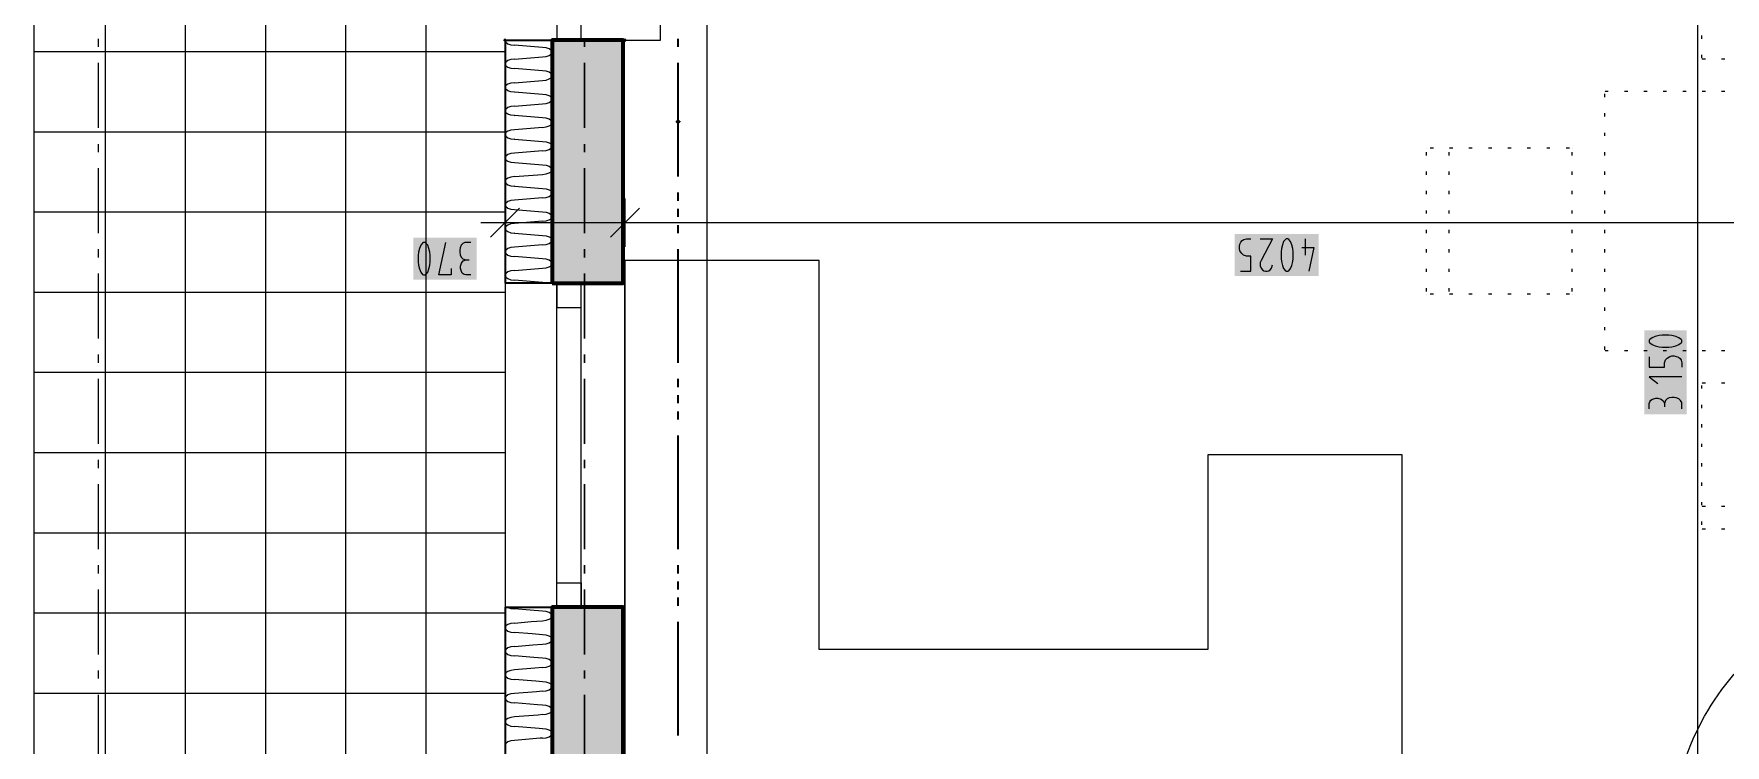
# Model space of a CAD drawing. Header units: millimetres. Extents: x 0 to 594, y 0 to 420.
# Drawn here: x 66 to 119.5, y 280.3 to 302.8 of the extents above; entities that cross this region are included whole.
import ezdxf

# ---------------------------------------------------------------- set-up
doc = ezdxf.new("R2010")
doc.units = ezdxf.units.MM
doc.header["$LTSCALE"] = 8
for name, color, linetype in [('PDF_Dvere', 7, 'Continuous'), ('PDF_Koty delkove', 7, 'Continuous'), ('PDF_Kuchyne', 7, 'Continuous'), ('PDF_Nabytek', 7, 'Continuous'), ('PDF_Obecne 0.25', 7, 'Continuous'), ('PDF_Okna', 7, 'Continuous'), ('PDF_Osy hlavni', 7, 'Continuous'), ('PDF_Pozarni useky', 7, 'Continuous'), ('PDF_Srafy', 7, 'Continuous'), ('PDF_Steny obvodove nosne', 7, 'Continuous'), ('PDF_Steny sendvic', 7, 'Continuous'), ('PDF_Zatepleni', 7, 'Continuous')]:
    doc.layers.add(name, color=color, linetype=linetype)

msp = doc.modelspace()

# ---------------------------------------------------------------- linework, layer by layer
at = {"layer": 'PDF_Dvere', "lineweight": 25}
msp.add_lwpolyline([(82.52, 303.405), (82.52, 302.637), (83.289, 302.637), (83.289, 303.405)], close=True, dxfattribs=at)
msp.add_lwpolyline([(125.979, 277.266), (125.979, 277.217), (117.779, 277.217, -0.414214), (125.979, 285.417)], format="xyb", dxfattribs=at)
at = {"layer": 'PDF_Koty delkove', "lineweight": 18}
for points in [[(87.275, 149.093), (87.275, 159.435), (87.275, 191.374), (87.275, 192.86), (87.275, 204.494), (87.275, 205.621), (87.275, 227.197), (87.275, 228.684), (87.275, 273.219), (87.275, 275.833), (87.275, 277.217), (87.275, 346.455), (87.275, 350.35)], [(118.628, 274.501), (118.628, 275.987), (118.628, 308.274), (118.628, 332.628), (118.628, 333.396)], [(80.88, 297.634), (80.88, 296.866), (80.88, 296.097)], [(84.672, 297.634), (84.672, 296.866), (84.672, 296.097)], [(81.341, 297.327), (80.419, 296.404)], [(85.134, 297.327), (84.211, 296.404)], [(315.141, 296.866), (313.655, 296.866), (287.364, 296.866), (285.212, 296.866), (258.921, 296.866), (257.434, 296.866), (222.79, 296.866), (220.637, 296.866), (194.346, 296.866), (192.86, 296.866), (158.215, 296.866), (156.063, 296.866), (134.538, 296.866), (128.081, 296.866), (125.928, 296.866), (84.672, 296.866), (80.88, 296.866), (80.111, 296.866)], [(79.17, 295.419), (79.17, 295.215), (78.787, 295.215), (79.005, 296.24)], [(79.485, 296.154), (79.458, 296.069), (79.444, 296), (79.444, 295.931), (79.458, 295.846), (79.485, 295.779), (79.54, 295.727), (79.635, 295.693)], [(79.799, 296.24), (79.608, 296.24), (79.54, 296.205), (79.485, 296.154)], [(104.15, 295.328), (104.478, 295.328), (104.478, 295.806), (104.341, 295.806), (104.246, 295.841), (104.191, 295.892), (104.137, 295.977), (104.123, 296.045), (104.123, 296.113), (104.137, 296.182), (104.164, 296.25), (104.205, 296.301), (104.259, 296.336), (104.341, 296.353), (104.478, 296.353)], [(104.78, 296.353), (105.163, 296.353), (104.807, 295.67), (104.78, 295.601), (104.78, 295.498), (104.807, 295.431), (104.848, 295.379), (104.889, 295.345), (104.944, 295.328), (104.998, 295.328), (105.053, 295.345), (105.094, 295.379), (105.135, 295.431), (105.163, 295.532)], [(105.437, 295.942), (105.437, 295.737), (105.451, 295.636), (105.478, 295.516), (105.519, 295.413), (105.573, 295.345), (105.601, 295.328), (105.655, 295.328), (105.683, 295.345), (105.737, 295.413), (105.779, 295.516), (105.806, 295.636), (105.82, 295.737), (105.82, 295.942), (105.806, 296.045), (105.779, 296.165), (105.737, 296.267), (105.683, 296.336), (105.655, 296.353), (105.601, 296.353), (105.573, 296.336), (105.519, 296.267), (105.478, 296.165), (105.451, 296.045), (105.437, 295.942)], [(106.094, 296.08), (106.477, 296.08), (106.312, 295.328)], [(106.203, 296.353), (106.203, 295.841)], [(79.799, 295.215), (79.635, 295.215), (79.58, 295.231), (79.526, 295.266), (79.498, 295.317), (79.471, 295.419), (79.471, 295.487), (79.498, 295.59), (79.553, 295.659), (79.635, 295.693), (79.744, 295.693)], [(117.091, 292.624), (117.091, 292.295), (117.568, 292.295), (117.568, 292.433), (117.603, 292.528), (117.654, 292.583), (117.739, 292.637), (117.807, 292.651), (117.876, 292.651), (117.944, 292.637), (118.012, 292.61), (118.063, 292.569), (118.098, 292.515), (118.116, 292.433)], [(118.116, 292.433), (118.116, 292.295)], [(118.116, 291.994), (117.091, 291.994), (117.363, 291.775)], [(117.091, 290.981), (117.091, 291.146), (117.107, 291.201), (117.142, 291.255), (117.193, 291.283), (117.295, 291.31), (117.363, 291.31), (117.466, 291.283), (117.534, 291.228), (117.568, 291.146), (117.568, 291.036)], [(118.116, 290.981), (118.116, 291.173), (118.081, 291.241), (118.029, 291.296), (117.944, 291.323), (117.876, 291.337), (117.807, 291.337), (117.722, 291.323), (117.654, 291.296), (117.603, 291.241), (117.568, 291.146)]]:
    msp.add_lwpolyline(points, dxfattribs=at)
for points in [[(78.13, 295.829), (78.13, 295.624), (78.144, 295.522), (78.171, 295.402), (78.212, 295.3), (78.266, 295.231), (78.294, 295.215), (78.348, 295.215), (78.376, 295.231), (78.43, 295.3), (78.471, 295.402), (78.499, 295.522), (78.513, 295.624), (78.513, 295.829), (78.499, 295.931), (78.471, 296.051), (78.43, 296.154), (78.376, 296.222), (78.348, 296.24), (78.294, 296.24), (78.266, 296.222), (78.212, 296.154), (78.171, 296.051), (78.144, 295.931)], [(117.704, 293.308), (117.5, 293.308), (117.398, 293.294), (117.278, 293.267), (117.176, 293.226), (117.107, 293.172), (117.091, 293.144), (117.091, 293.09), (117.107, 293.062), (117.176, 293.007), (117.278, 292.966), (117.398, 292.938), (117.5, 292.924), (117.704, 292.924), (117.807, 292.938), (117.927, 292.966), (118.029, 293.007), (118.098, 293.062), (118.116, 293.09), (118.116, 293.144), (118.098, 293.172), (118.029, 293.226), (117.927, 293.267), (117.807, 293.294)]]:
    msp.add_lwpolyline(points, close=True, dxfattribs=at)
at = {"layer": 'PDF_Koty delkove', "color": 7, "lineweight": 18, "true_color": 0xffffff, "transparency": 33554559}
for points in [[(79.981, 296.394), (77.976, 296.394), (79.981, 295.061), (77.976, 295.061)], [(106.631, 296.507), (103.969, 296.507), (106.631, 295.175), (103.969, 295.175)], [(118.269, 290.8), (118.269, 293.461), (116.937, 290.8), (116.937, 293.461)]]:
    msp.add_solid(points, dxfattribs=at)
at = {"layer": 'PDF_Kuchyne', "lineweight": 13}
msp.add_lwpolyline([(103.122, 283.367), (90.822, 283.367), (90.822, 295.667), (84.672, 295.667), (84.672, 283.367), (84.672, 277.217), (109.272, 277.217), (109.272, 289.517), (103.122, 289.517), (103.122, 283.367)], dxfattribs=at)
at = {"layer": 'PDF_Nabytek', "lineweight": 13}
for points in [[(118.749, 302.686), (118.749, 302.788)], [(118.749, 302.071), (118.749, 302.173)], [(118.749, 302.037), (118.749, 302.037)], [(118.749, 302.037), (118.749, 302.037)], [(118.867, 302.037), (118.764, 302.037)], [(119.482, 302.037), (119.379, 302.037)], [(115.678, 301.012), (115.678, 301.012)], [(115.678, 301.012), (115.678, 301.012)], [(115.678, 300.841), (115.678, 300.943)], [(115.792, 301.012), (115.689, 301.012)], [(116.407, 301.012), (116.304, 301.012)], [(117.022, 301.012), (116.919, 301.012)], [(117.637, 301.012), (117.534, 301.012)], [(118.252, 301.012), (118.149, 301.012)], [(118.867, 301.012), (118.764, 301.012)], [(119.482, 301.012), (119.379, 301.012)], [(115.678, 300.226), (115.678, 300.328)], [(110.041, 299.218), (110.041, 299.218)], [(110.041, 299.218), (110.041, 299.218)], [(110.257, 299.218), (110.154, 299.218)], [(110.758, 299.218), (110.758, 299.218)], [(110.872, 299.218), (110.769, 299.218)], [(111.487, 299.218), (111.384, 299.218)], [(112.102, 299.218), (111.999, 299.218)], [(112.717, 299.218), (112.614, 299.218)], [(113.332, 299.218), (113.229, 299.218)], [(113.947, 299.218), (113.844, 299.218)], [(114.562, 299.218), (114.459, 299.218)], [(114.653, 299.218), (114.653, 299.218)], [(114.653, 299.218), (114.653, 299.218)], [(115.678, 299.611), (115.678, 299.713)], [(110.041, 298.996), (110.041, 299.098)], [(110.758, 298.996), (110.758, 299.098)], [(114.653, 298.996), (114.653, 299.098)], [(115.678, 298.996), (115.678, 299.098)], [(110.041, 298.381), (110.041, 298.483)], [(110.758, 298.381), (110.758, 298.483)], [(114.653, 298.381), (114.653, 298.483)], [(115.678, 298.381), (115.678, 298.483)], [(110.041, 297.766), (110.041, 297.868)], [(110.758, 297.766), (110.758, 297.868)], [(114.653, 297.766), (114.653, 297.868)], [(115.678, 297.766), (115.678, 297.868)], [(110.041, 297.151), (110.041, 297.253)], [(110.758, 297.151), (110.758, 297.253)], [(114.653, 297.151), (114.653, 297.253)], [(115.678, 297.151), (115.678, 297.253)], [(110.041, 296.536), (110.041, 296.638)], [(110.758, 296.536), (110.758, 296.638)], [(114.653, 296.536), (114.653, 296.638)], [(115.678, 296.536), (115.678, 296.638)], [(110.041, 295.921), (110.041, 296.023)], [(110.758, 295.921), (110.758, 296.023)], [(114.653, 295.921), (114.653, 296.023)], [(115.678, 295.921), (115.678, 296.023)], [(110.041, 295.306), (110.041, 295.408)], [(110.758, 295.306), (110.758, 295.408)], [(114.653, 295.306), (114.653, 295.408)], [(115.678, 295.306), (115.678, 295.408)], [(110.041, 294.691), (110.041, 294.793)], [(110.041, 294.605), (110.041, 294.605)], [(110.041, 294.605), (110.041, 294.605)], [(110.257, 294.605), (110.154, 294.605)], [(110.758, 294.691), (110.758, 294.793)], [(110.758, 294.605), (110.758, 294.605)], [(110.872, 294.605), (110.769, 294.605)], [(111.487, 294.605), (111.384, 294.605)], [(112.102, 294.605), (111.999, 294.605)], [(112.717, 294.605), (112.614, 294.605)], [(113.332, 294.605), (113.229, 294.605)], [(113.947, 294.605), (113.844, 294.605)], [(114.562, 294.605), (114.459, 294.605)], [(114.653, 294.691), (114.653, 294.793)], [(114.653, 294.605), (114.653, 294.605)], [(114.653, 294.605), (114.653, 294.605)], [(115.678, 294.691), (115.678, 294.793)], [(115.678, 294.076), (115.678, 294.178)], [(115.678, 293.461), (115.678, 293.563)], [(115.678, 292.846), (115.678, 292.948)], [(115.678, 292.812), (115.678, 292.812)], [(115.678, 292.812), (115.678, 292.812)], [(115.792, 292.812), (115.689, 292.812)], [(116.407, 292.812), (116.304, 292.812)], [(117.022, 292.812), (116.919, 292.812)], [(117.637, 292.812), (117.534, 292.812)], [(118.252, 292.812), (118.149, 292.812)], [(118.867, 292.812), (118.764, 292.812)], [(119.482, 292.812), (119.379, 292.812)], [(118.749, 291.787), (118.749, 291.787)], [(118.749, 291.787), (118.749, 291.787)], [(118.749, 291.616), (118.749, 291.718)], [(118.867, 291.787), (118.764, 291.787)], [(119.482, 291.787), (119.379, 291.787)], [(118.749, 291.001), (118.749, 291.103)], [(118.749, 290.386), (118.749, 290.488)], [(118.749, 289.771), (118.749, 289.873)], [(118.749, 289.156), (118.749, 289.258)], [(118.749, 288.541), (118.749, 288.643)], [(118.749, 287.926), (118.749, 288.028)], [(118.749, 287.892), (118.749, 287.892)], [(118.867, 287.892), (118.764, 287.892)], [(119.482, 287.892), (119.379, 287.892)], [(118.749, 287.311), (118.749, 287.413)], [(118.749, 287.174), (118.749, 287.174)], [(118.749, 287.174), (118.749, 287.174)], [(118.867, 287.174), (118.764, 287.174)], [(119.482, 287.174), (119.379, 287.174)]]:
    msp.add_lwpolyline(points, dxfattribs=at)
at = {"layer": 'PDF_Obecne 0.25', "lineweight": 25}
for points in [[(65.966, 328.415), (65.966, 277.114)], [(84.672, 302.637), (85.8, 302.637), (85.8, 312.887), (84.672, 312.887)]]:
    msp.add_lwpolyline(points, dxfattribs=at)
at = {"layer": 'PDF_Okna', "lineweight": 25}
for points in [[(80.88, 294.949), (80.88, 284.699)], [(82.52, 284.699), (82.52, 294.949)], [(83.289, 284.699), (83.289, 294.949)], [(84.672, 284.699), (84.672, 294.949)]]:
    msp.add_lwpolyline(points, dxfattribs=at)
for points in [[(82.52, 294.949), (82.52, 294.181), (83.289, 294.181), (83.289, 294.949)], [(82.52, 284.699), (82.52, 285.468), (83.289, 285.468), (83.289, 284.699)]]:
    msp.add_lwpolyline(points, close=True, dxfattribs=at)
at = {"layer": 'PDF_Osy hlavni', "lineweight": 18}
for points in [[(68.016, 302.429), (68.016, 302.686)], [(83.391, 302.686), (83.391, 302.429), (83.391, 302.686)], [(68.016, 299.867), (68.016, 301.917)], [(83.391, 301.917), (83.391, 299.867), (83.391, 301.917)], [(68.016, 299.098), (68.016, 299.354)], [(68.016, 296.536), (68.016, 298.586)], [(83.391, 298.586), (83.391, 296.536), (83.391, 298.586)], [(68.016, 295.767), (68.016, 296.023)], [(68.016, 293.204), (68.016, 295.254)], [(83.391, 295.254), (83.391, 293.204), (83.391, 295.254)], [(68.016, 292.436), (68.016, 292.692)], [(68.016, 289.873), (68.016, 291.923)], [(83.391, 291.923), (83.391, 289.873), (83.391, 291.923)], [(68.016, 289.104), (68.016, 289.361)], [(68.016, 286.542), (68.016, 288.592)], [(83.391, 288.592), (83.391, 286.542), (83.391, 288.592)], [(68.016, 285.773), (68.016, 286.029)], [(83.391, 286.029), (83.391, 285.773), (83.391, 286.029)], [(68.016, 283.211), (68.016, 285.261)], [(83.391, 285.261), (83.391, 283.211), (83.391, 285.261)], [(68.016, 282.442), (68.016, 282.698)], [(68.016, 279.88), (68.016, 281.929)], [(83.391, 279.88), (83.391, 281.929), (83.391, 279.88)]]:
    msp.add_lwpolyline(points, dxfattribs=at)
for points in [[(83.391, 299.354), (83.391, 299.098)], [(83.391, 296.023), (83.391, 295.767)], [(83.391, 292.692), (83.391, 292.436)], [(83.391, 289.361), (83.391, 289.104)], [(83.391, 282.698), (83.391, 282.442)]]:
    msp.add_lwpolyline(points, close=True, dxfattribs=at)
at = {"layer": 'PDF_Pozarni useky', "lineweight": 35}
for points in [[(86.353, 302.429), (86.353, 302.686)], [(86.353, 298.329), (86.353, 300.057), (86.353, 301.917)], [(86.353, 297.561), (86.353, 297.817)], [(86.353, 297.048), (86.353, 297.304)], [(86.353, 296.536), (86.353, 296.792)], [(86.353, 292.436), (86.353, 296.023)], [(86.353, 291.667), (86.353, 291.923)], [(86.353, 291.154), (86.353, 291.411)], [(86.353, 290.642), (86.353, 290.898)], [(86.353, 286.542), (86.353, 290.129)], [(86.353, 285.773), (86.353, 286.029)], [(86.353, 285.261), (86.353, 285.517)], [(86.353, 284.748), (86.353, 285.004)], [(86.353, 280.648), (86.353, 284.236)]]:
    msp.add_lwpolyline(points, dxfattribs=at)
at = {"layer": 'PDF_Pozarni useky', "lineweight": 35, "transparency": 33554559}
msp.add_solid([(86.353, 299.968), (86.264, 300.057), (86.443, 300.057), (86.353, 300.147)], dxfattribs=at)
msp.add_solid([(86.353, 299.968), (86.264, 300.057), (86.443, 300.057), (86.353, 300.147)], dxfattribs=at)
at = {"layer": 'PDF_Srafy', "lineweight": 9}
for points in [[(73.295, 333.95), (73.295, 332.71), (73.295, 327.637), (73.295, 322.563), (73.295, 317.49), (73.295, 312.417), (73.295, 307.343), (73.295, 302.27), (73.295, 297.196), (73.295, 292.123), (73.295, 287.049), (73.295, 281.976)], [(75.831, 333.95), (75.831, 330.174), (75.831, 325.1), (75.831, 320.027), (75.831, 314.953), (75.831, 309.88), (75.831, 304.806), (75.831, 299.733), (75.831, 294.66), (75.831, 289.586), (75.831, 284.513), (75.831, 279.439), (75.831, 277.114)], [(68.221, 328.415), (68.221, 327.637), (68.221, 322.563), (68.221, 317.49), (68.221, 312.417), (68.221, 307.343), (68.221, 302.27), (68.221, 297.196), (68.221, 292.123), (68.221, 287.049)], [(70.758, 328.415), (70.758, 325.1), (70.758, 320.027), (70.758, 314.953), (70.758, 309.88), (70.758, 304.806), (70.758, 299.733), (70.758, 294.66), (70.758, 289.586), (70.758, 284.513)], [(78.368, 327.637), (78.368, 322.563), (78.368, 317.49), (78.368, 312.417), (78.368, 307.343), (78.368, 302.27), (78.368, 297.196), (78.368, 292.123), (78.368, 287.049), (78.368, 281.976), (78.368, 277.114)], [(80.88, 302.27), (78.368, 302.27), (73.295, 302.27), (68.221, 302.27), (65.966, 302.27)], [(80.88, 299.733), (75.831, 299.733), (70.758, 299.733), (65.966, 299.733)], [(80.88, 297.196), (78.368, 297.196), (73.295, 297.196), (68.221, 297.196), (65.966, 297.196)], [(80.88, 294.66), (75.831, 294.66), (70.758, 294.66), (65.966, 294.66)], [(80.88, 292.123), (78.368, 292.123), (73.295, 292.123), (68.221, 292.123), (65.966, 292.123)], [(80.88, 289.586), (75.831, 289.586), (70.758, 289.586), (65.966, 289.586)], [(80.88, 287.049), (78.368, 287.049), (73.295, 287.049), (68.221, 287.049), (65.966, 287.049)], [(68.221, 287.049), (68.221, 281.976), (68.221, 277.114)], [(80.88, 284.513), (75.831, 284.513), (70.758, 284.513), (65.966, 284.513)], [(70.758, 284.513), (70.758, 279.439), (70.758, 277.114)], [(80.88, 281.976), (78.368, 281.976), (73.295, 281.976), (68.221, 281.976), (65.966, 281.976)], [(73.295, 281.976), (73.295, 277.114)]]:
    msp.add_lwpolyline(points, dxfattribs=at)
at = {"layer": 'PDF_Steny obvodove nosne', "lineweight": 70}
for points in [[(82.366, 294.949), (82.52, 294.949), (83.289, 294.949), (84.621, 294.949), (84.621, 302.637), (83.289, 302.637), (82.52, 302.637), (82.366, 302.637), (82.366, 294.949)], [(69.707, 273.373), (69.759, 273.373), (82.366, 273.373), (84.621, 273.373), (84.621, 273.373), (84.621, 275.833), (84.621, 277.217), (84.621, 284.699), (83.289, 284.699), (82.52, 284.699), (82.366, 284.699), (82.366, 275.628)]]:
    msp.add_lwpolyline(points, dxfattribs=at)
at = {"layer": 'PDF_Steny obvodove nosne', "color": 9, "lineweight": 9, "true_color": 0xc0c0c0, "transparency": 33554559}
for points in [[(84.621, 302.637), (82.366, 302.637), (84.621, 294.949), (82.366, 294.949)], [(84.621, 284.699), (82.366, 284.699), (84.621, 273.373), (82.366, 273.373)]]:
    msp.add_solid(points, dxfattribs=at)
at = {"layer": 'PDF_Steny sendvic', "lineweight": 25, "transparency": 33554559}
for points in [[(80.88, 302.573), (80.816, 302.637), (80.944, 302.637), (80.88, 302.701)], [(84.672, 302.573), (84.608, 302.637), (84.736, 302.637), (84.672, 302.701)]]:
    msp.add_solid(points, dxfattribs=at)
at = {"layer": 'PDF_Zatepleni', "lineweight": 9}
for points in [[(80.882, 302.637), (80.88, 302.632)], [(80.88, 302.632), (80.902, 302.575), (80.967, 302.527), (81.063, 302.494), (81.177, 302.483)], [(82.366, 302.276), (82.345, 302.317), (82.28, 302.366), (82.183, 302.398), (82.069, 302.409), (81.177, 302.483)], [(81.177, 302.037), (81.063, 302.026), (80.967, 301.994), (80.902, 301.945), (80.88, 301.888)], [(80.88, 301.888), (80.902, 301.832), (80.967, 301.783)], [(81.177, 302.037), (82.069, 302.111)], [(82.069, 302.409), (82.069, 302.409)], [(82.069, 302.111), (82.183, 302.122), (82.28, 302.154), (82.345, 302.203), (82.366, 302.244)], [(80.967, 301.783), (81.063, 301.751), (81.177, 301.74)], [(82.366, 301.533), (82.345, 301.574), (82.28, 301.623), (82.183, 301.655), (82.069, 301.666), (81.177, 301.74)], [(81.177, 301.294), (82.069, 301.368)], [(82.069, 301.666), (82.069, 301.666)], [(82.069, 301.368), (82.183, 301.379), (82.28, 301.411), (82.345, 301.46), (82.366, 301.501)], [(81.177, 301.294), (81.063, 301.283), (80.967, 301.25), (80.902, 301.202), (80.88, 301.145)], [(82.366, 300.789), (82.345, 300.831), (82.28, 300.879), (82.183, 300.912), (82.069, 300.923), (81.177, 300.997), (81.063, 301.008), (80.967, 301.04), (80.902, 301.088), (80.88, 301.145)], [(82.069, 300.923), (82.069, 300.923)], [(81.177, 300.551), (81.063, 300.54), (80.967, 300.507), (80.902, 300.459), (80.88, 300.402), (80.88, 300.402)], [(82.366, 300.046), (82.345, 300.088), (82.28, 300.136), (82.183, 300.169), (82.069, 300.18), (81.177, 300.254), (81.063, 300.265), (80.967, 300.297), (80.902, 300.345), (80.88, 300.402)], [(81.177, 300.551), (82.069, 300.624)], [(82.069, 300.624), (82.183, 300.636), (82.28, 300.668), (82.345, 300.717), (82.366, 300.758)], [(82.069, 299.881), (81.177, 299.808), (81.063, 299.796), (80.967, 299.764), (80.902, 299.716), (80.88, 299.659), (80.902, 299.602), (80.967, 299.554), (81.063, 299.522), (81.177, 299.51), (82.069, 299.437), (82.183, 299.426), (82.28, 299.393), (82.345, 299.345), (82.366, 299.303)], [(82.069, 300.18), (82.069, 300.18)], [(82.069, 300.18), (82.069, 300.18)], [(82.069, 299.881), (82.183, 299.893), (82.28, 299.925)], [(82.28, 299.925), (82.345, 299.974), (82.366, 300.015)], [(80.88, 299.659), (80.88, 299.659)], [(82.069, 299.437), (82.069, 299.437)], [(82.069, 299.138), (82.183, 299.15), (82.28, 299.182), (82.345, 299.23), (82.366, 299.272)], [(82.069, 299.138), (81.177, 299.065), (81.063, 299.053), (80.967, 299.021), (80.902, 298.973), (80.88, 298.916), (80.902, 298.859), (80.967, 298.811), (81.063, 298.779), (81.177, 298.767), (82.069, 298.694), (82.183, 298.682), (82.28, 298.65), (82.345, 298.602), (82.366, 298.56)], [(82.069, 298.694), (82.069, 298.694)], [(81.177, 298.322), (81.063, 298.31), (80.967, 298.278), (80.902, 298.23), (80.88, 298.173), (80.902, 298.116), (80.967, 298.068), (81.063, 298.036), (81.177, 298.024), (82.069, 297.951), (82.183, 297.939), (82.28, 297.907), (82.345, 297.858), (82.366, 297.817)], [(81.177, 298.322), (82.069, 298.395)], [(82.069, 298.395), (82.183, 298.406), (82.28, 298.439), (82.345, 298.487), (82.366, 298.529)], [(82.069, 297.652), (81.177, 297.578), (81.063, 297.567), (80.967, 297.535), (80.902, 297.487), (80.88, 297.43), (80.902, 297.373), (80.967, 297.325), (81.063, 297.292), (81.177, 297.281), (82.069, 297.208), (82.183, 297.196), (82.28, 297.164), (82.345, 297.115), (82.366, 297.074)], [(82.069, 297.951), (82.069, 297.951)], [(82.069, 297.652), (82.183, 297.663), (82.28, 297.696), (82.345, 297.744), (82.366, 297.786)], [(82.069, 297.208), (82.069, 297.208)], [(82.069, 296.909), (81.177, 296.835), (81.063, 296.824), (80.967, 296.792), (80.902, 296.744), (80.88, 296.687), (80.902, 296.63), (80.967, 296.582), (81.063, 296.549), (81.177, 296.538), (82.069, 296.464), (82.183, 296.453), (82.28, 296.421), (82.345, 296.372), (82.366, 296.331)], [(82.069, 296.909), (82.183, 296.92), (82.28, 296.953), (82.345, 297.001), (82.366, 297.043)], [(82.069, 296.166), (81.177, 296.092), (81.063, 296.081), (80.967, 296.049), (80.902, 296), (80.88, 295.944)], [(82.069, 296.464), (82.069, 296.464)], [(82.069, 296.166), (82.183, 296.177), (82.28, 296.209), (82.345, 296.258), (82.366, 296.299)], [(80.88, 295.944), (80.902, 295.887), (80.967, 295.838), (81.063, 295.806), (81.177, 295.795)], [(82.366, 295.588), (82.345, 295.629), (82.28, 295.678), (82.183, 295.71), (82.069, 295.721), (81.177, 295.795)], [(82.069, 295.721), (82.069, 295.721)], [(82.069, 295.423), (82.183, 295.434), (82.28, 295.466), (82.345, 295.515), (82.366, 295.556)], [(81.177, 295.349), (81.063, 295.338), (80.967, 295.306), (80.902, 295.257), (80.88, 295.2)], [(80.88, 295.2), (80.902, 295.144), (80.967, 295.095), (81.063, 295.063), (81.177, 295.052)], [(81.177, 295.349), (82.069, 295.423)], [(82.069, 294.978), (81.177, 295.052)], [(82.069, 294.978), (82.069, 294.978)], [(82.236, 294.949), (82.183, 294.967), (82.069, 294.978)], [(80.957, 284.699), (80.967, 284.692), (81.063, 284.659)], [(81.063, 284.659), (81.177, 284.648)], [(82.069, 284.575), (81.675, 284.607), (81.177, 284.648)], [(81.177, 284.202), (81.703, 284.246), (82.069, 284.276)], [(82.069, 284.575), (82.069, 284.575)], [(82.366, 284.441), (82.345, 284.482), (82.28, 284.531), (82.183, 284.563), (82.069, 284.575)], [(82.069, 284.276), (82.183, 284.287), (82.28, 284.32), (82.345, 284.368), (82.366, 284.41)], [(81.177, 284.202), (81.063, 284.191), (80.967, 284.159), (80.902, 284.111), (80.88, 284.054)], [(80.88, 284.054), (80.902, 283.997), (80.967, 283.949), (81.063, 283.916), (81.177, 283.905)], [(82.345, 283.739), (82.28, 283.788), (82.183, 283.82), (82.069, 283.831), (81.733, 283.859), (81.177, 283.905)], [(82.069, 283.831), (82.069, 283.831)], [(82.366, 283.698), (82.345, 283.739)], [(81.177, 283.459), (81.063, 283.448), (80.967, 283.416), (80.902, 283.367), (80.88, 283.311)], [(80.88, 283.311), (80.902, 283.254), (80.967, 283.205), (81.063, 283.173), (81.177, 283.162)], [(81.177, 283.459), (81.76, 283.507), (82.069, 283.533)], [(82.069, 283.088), (81.79, 283.111), (81.177, 283.162)], [(82.069, 283.533), (82.183, 283.544), (82.28, 283.576), (82.345, 283.625), (82.366, 283.666)], [(82.069, 282.79), (81.817, 282.769), (81.177, 282.716), (81.063, 282.705), (80.967, 282.672), (80.902, 282.624), (80.88, 282.567)], [(82.069, 283.088), (82.069, 283.088)], [(82.366, 282.955), (82.345, 282.996), (82.28, 283.045), (82.183, 283.077), (82.069, 283.088)], [(82.069, 282.79), (82.183, 282.801), (82.28, 282.833), (82.345, 282.882), (82.366, 282.923)], [(80.88, 282.567), (80.902, 282.511), (80.967, 282.462), (81.063, 282.43), (81.177, 282.419)], [(82.069, 282.345), (81.848, 282.363), (81.177, 282.419)], [(82.069, 282.345), (82.069, 282.345)], [(82.366, 282.211), (82.345, 282.253), (82.28, 282.301), (82.183, 282.334), (82.069, 282.345)], [(82.069, 282.046), (82.183, 282.058), (82.28, 282.09), (82.345, 282.139), (82.366, 282.18)], [(82.069, 282.046), (81.874, 282.03), (81.177, 281.973), (81.063, 281.962), (80.967, 281.929), (80.902, 281.881), (80.88, 281.824)], [(80.88, 281.824), (80.902, 281.767), (80.967, 281.719), (81.063, 281.687), (81.177, 281.676)], [(82.069, 281.602), (81.906, 281.616), (81.177, 281.676)], [(82.069, 281.602), (82.069, 281.602)], [(82.366, 281.468), (82.345, 281.51), (82.28, 281.558), (82.183, 281.591), (82.069, 281.602)], [(82.069, 281.303), (81.93, 281.292), (81.177, 281.23), (81.063, 281.218), (80.967, 281.186), (80.902, 281.138), (80.88, 281.081)], [(80.88, 281.081), (80.902, 281.024), (80.967, 280.976), (81.063, 280.944), (81.177, 280.933)], [(82.069, 281.303), (82.183, 281.315), (82.28, 281.347), (82.345, 281.396), (82.366, 281.437)], [(82.069, 280.56), (81.987, 280.554), (81.177, 280.487), (81.063, 280.475), (80.967, 280.443), (80.902, 280.395), (80.88, 280.338)], [(82.069, 280.859), (81.963, 280.868), (81.177, 280.933)], [(82.069, 280.859), (82.069, 280.859)], [(82.366, 280.725), (82.345, 280.767), (82.28, 280.815), (82.183, 280.848), (82.069, 280.859)], [(82.069, 280.56), (82.183, 280.572), (82.28, 280.604), (82.345, 280.652), (82.366, 280.694)]]:
    msp.add_lwpolyline(points, dxfattribs=at)
at = {"layer": 'PDF_Zatepleni', "lineweight": 35}
for points in [[(80.88, 302.637), (82.366, 302.637)], [(80.88, 302.637), (80.88, 294.949)], [(82.366, 294.949), (82.366, 302.637)], [(82.366, 294.949), (80.88, 294.949)], [(67.452, 275.628), (69.707, 275.628), (80.88, 275.628), (82.366, 275.628), (82.366, 284.699)], [(80.88, 284.699), (80.88, 277.114), (67.452, 277.114)], [(80.88, 284.699), (82.366, 284.699)]]:
    msp.add_lwpolyline(points, dxfattribs=at)
at = {"layer": 'PDF_Zatepleni', "lineweight": 9, "transparency": 33554559}
for points in [[(81.177, 302.46), (81.154, 302.483), (81.2, 302.483), (81.177, 302.506)], [(81.177, 301.717), (81.154, 301.74), (81.2, 301.74), (81.177, 301.763)], [(81.177, 300.974), (81.154, 300.997), (81.2, 300.997), (81.177, 301.02)], [(81.177, 300.231), (81.154, 300.254), (81.2, 300.254), (81.177, 300.277)], [(81.177, 299.487), (81.154, 299.51), (81.2, 299.51), (81.177, 299.534)], [(81.177, 298.744), (81.154, 298.767), (81.2, 298.767), (81.177, 298.79)], [(81.177, 298.001), (81.154, 298.024), (81.2, 298.024), (81.177, 298.047)], [(81.177, 297.258), (81.154, 297.281), (81.2, 297.281), (81.177, 297.304)], [(81.177, 296.515), (81.154, 296.538), (81.2, 296.538), (81.177, 296.561)], [(81.177, 295.772), (81.154, 295.795), (81.2, 295.795), (81.177, 295.818)], [(81.177, 295.029), (81.154, 295.052), (81.2, 295.052), (81.177, 295.075)], [(81.177, 284.625), (81.154, 284.648), (81.2, 284.648), (81.177, 284.671)], [(81.177, 283.882), (81.154, 283.905), (81.2, 283.905), (81.177, 283.928)], [(81.177, 283.139), (81.154, 283.162), (81.2, 283.162), (81.177, 283.185)], [(81.177, 282.396), (81.154, 282.419), (81.2, 282.419), (81.177, 282.442)], [(81.177, 281.653), (81.154, 281.676), (81.2, 281.676), (81.177, 281.699)], [(81.177, 280.909), (81.154, 280.933), (81.2, 280.933), (81.177, 280.956)]]:
    msp.add_solid(points, dxfattribs=at)

doc.saveas('drawing.dxf')
